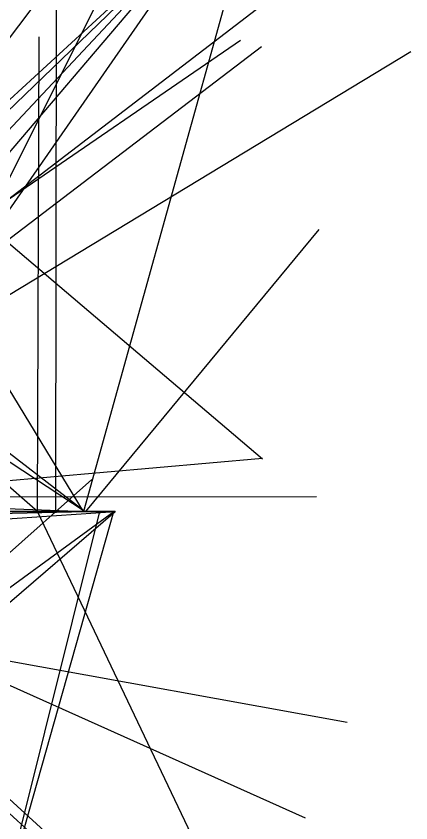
# Model space of a CAD drawing. Header units: metres. Extents: x -200 to 165, y -189 to 191.
# Drawn here: x 83.7 to 165.4, y -60.9 to 106 of the extents above; entities that cross this region are included whole.
import ezdxf

# ---------------------------------------------------------------- set-up
doc = ezdxf.new("R2010")
doc.units = ezdxf.units.M

msp = doc.modelspace()

# ---------------------------------------------------------------- linework, layer by layer
at = {"layer": 'MCD_Layer_0'}
for p, q in [((146.313, 178.57476), (97.674328, 3.473198)), ((2.313, 160.129448), (97.568859, 3.473198)), ((2.313, 9.473198), (130.27589, 132.965385)), ((8.164501, 3.473198), (104.164501, 130.363823)), ((-93.687, 129.420464), (98.002453, 3.473198)), ((-55.5915, 129.420464), (88.191703, 3.473198)), ((110.931937, 129.971245), (-5.675485, -103.776802)), ((8.164501, 3.473198), (126.687939, 129.971245)), ((126.687939, 129.971245), (10.150829, -37.776802)), ((126.687939, 129.971245), (19.14497, 3.854057)), ((126.687939, 129.971245), (19.150829, 3.842339)), ((-4.023, 9.473198), (123.93989, 126.965385)), ((8.164501, 121.996635), (134.662548, 14.389214)), ((8.164501, 121.996635), (134.662548, 14.377495)), ((91.977, 123.279839), (91.865672, 3.473198)), ((5.4915, 9.473198), (133.454391, 107.465385)), ((130.109672, 101.014214), (-7.5915, 6.473198)), ((88.4085, 101.775932), (88.0335, 3.473198)), ((134.498486, 99.660698), (8.164501, 3.473198)), ((165.377392, 98.641167), (8.164501, 3.473198)), ((2.313, 77.201714), (97.984875, 3.473198)), ((146.313, 61.838432), (98.037609, 3.473198)), ((134.662548, 14.436089), (8.545361, 3.473198)), ((-141.687, 12.684135), (98.061047, 3.473198)), ((-95.447953, -162.716255), (99.393844, 10.088432)), ((145.865673, 6.514214), (8.164501, 6.473198)), ((-189.687, -2.673286), (98.201672, 3.473198)), ((-135.835499, -171.634224), (103.906689, 3.473198)), ((152.164501, -40.173286), (-88.146046, 3.473198)), ((-87.835499, -9.587349), (104.287548, 3.473198)), ((-7.5915, 3.473198), (88.080375, 3.473198)), ((2.313, 3.473198), (86.324718, 3.473198)), ((2.313, 3.473198), (143.5005, -59.936958)), ((8.164501, 3.473198), (104.211376, 3.479057)), ((104.211376, 3.479057), (8.164501, 3.473198)), ((104.070751, 3.479057), (8.164501, 3.473198)), ((8.164501, 3.473198), (92.17622, 3.473198)), ((8.164501, -78.86274), (104.228954, 3.473198)), ((8.164501, 3.473198), (104.211376, 3.473198)), ((104.228954, 3.473198), (8.164501, 3.473198)), ((104.211376, 3.473198), (8.164501, 3.473198)), ((103.385204, 3.473198), (8.164501, 3.473198)), ((104.070751, 3.473198), (8.164501, 3.473198)), ((8.211376, 3.473198), (92.17622, 3.473198)), ((97.621593, -72.903755), (13.346203, 3.795464)), ((100.829391, -72.903755), (16.524703, 3.83062)), ((53.4915, -186.991646), (101.052047, 3.473198)), ((56.164501, -165.48774), (103.89497, 3.473198)), ((136.4085, -97.905708), (88.103812, 3.473198))]:
    msp.add_line(p, q, dxfattribs=at)

doc.saveas('drawing.dxf')
